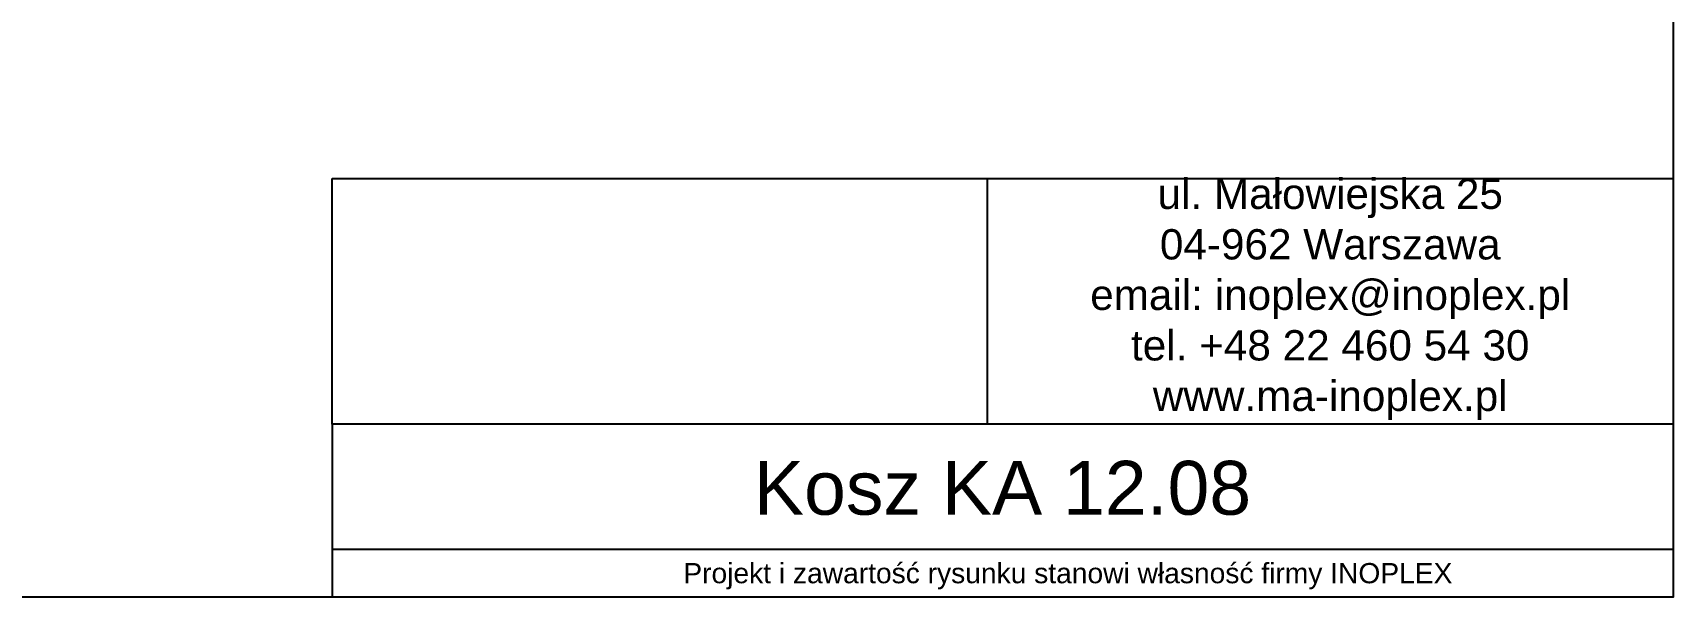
# Model space of a CAD drawing. Header units: millimetres. Extents: x 14997 to 18731, y 13743 to 19226.
# Drawn here: x 16292 to 18731, y 13743 to 14581 of the extents above; entities that cross this region are included whole.
import ezdxf

# ---------------------------------------------------------------- set-up
doc = ezdxf.new("R2010")
doc.units = ezdxf.units.MM
doc.header["$LTSCALE"] = 3
doc.styles.get("Standard").update_dxf_attribs({"font": 'arial.ttf'})
picture_1 = doc.add_image_def('image1.png', size_in_pixel=(179, 67))

msp = doc.modelspace()

# ---------------------------------------------------------------- linework, layer by layer
for p, q in [((16737.2, 14000.3), (16737.2, 14364.9)), ((16931, 14364.9), (18731.1, 14364.9)), ((18731.1, 14364.9), (18731.1, 14000.3)), ((16737.2, 14000.3), (16737.2, 13743.2)), ((18731.1, 14000.3), (16931, 14000.3)), ((18730.8, 13813.7), (16737.2, 13813.7))]:
    msp.add_line(p, q)
msp.add_lwpolyline([(14997.4, 19225.5), (18731.1, 19225.5), (18731.1, 13743.2), (14997.4, 13743.2)], close=True)

# ---------------------------------------------------------------- texts
at = {"attachment_point": 5}
for s, width, gutter_width, heights, insert, char_height in [('ul. Małowiejska 25\\P04-962 Warszawa\\Pemail: inoplex@inoplex.pl\\Ptel. +48 22 460 54 30\\Pwww.ma-inoplex.pl', 1019.877, 1, [432.7], (18221.2, 14185.4), 45), ('Kosz KA 12.08', 1993.625, 1, [0], (17734, 13905), 80), ('Projekt i zawartość rysunku stanowi własność firmy INOPLEX ', 1800.088, 12.5, [70.5], (17831.1, 13774.3), 30)]:
    msp.add_mtext_dynamic_manual_height_columns(s, width=width, gutter_width=gutter_width, heights=heights, dxfattribs=dict(at, insert=insert, char_height=char_height))

# ---------------------------------------------------------------- pictures from other files: only their frames are drawn
image = msp.add_image(picture_1, insert=(16737.2, 14000.3), size_in_units=(974, 364.6))
image.dxf.flags = 7

doc.saveas('drawing.dxf')
